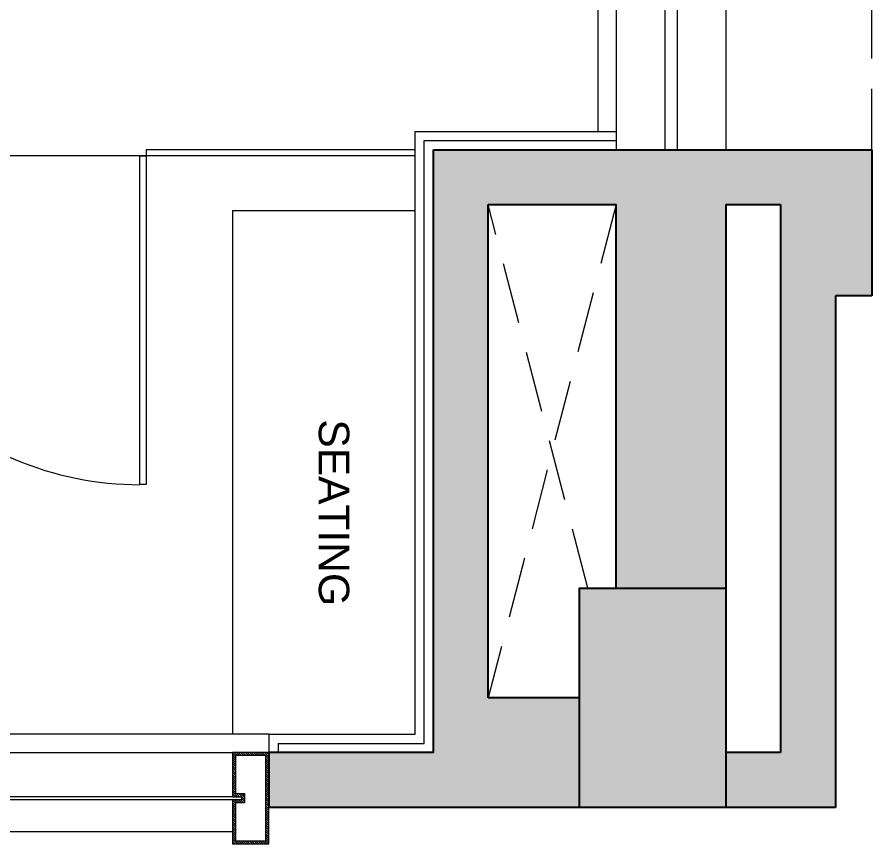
# Model space of a CAD drawing. Header units: inches. Extents: x 211391 to 214260, y -106888 to -102532.
# Drawn here: x 213800.7 to 213870.9, y -104881 to -104813.1 of the extents above; entities that cross this region are included whole.
import ezdxf

# ---------------------------------------------------------------- set-up
doc = ezdxf.new("R2010")
doc.units = ezdxf.units.IN
doc.header["$MEASUREMENT"] = 0
doc.linetypes.add('0226--P-00-GA 18.02.10$0$DASH', pattern=[0.35, 0.25, -0.1])
doc.linetypes.add('HIDDEN', pattern=[0.375, 0.25, -0.125])
for name, color, linetype, lineweight in [('BEAM', 90, '0226--P-00-GA 18.02.10$0$DASH', 25), ('DROP', 1, 'Continuous', 5), ('GLASS', 4, 'Continuous', 18), ('HATCH', 251, 'Continuous', 13), ('HIDDEN', 8, 'Continuous', 13), ('m.s.', 250, 'Continuous', 13), ('STONE', 1, 'Continuous', 18), ('TEXT', 3, 'Continuous', 9), ('WALL', 5, 'Continuous', 25), ('window', 1, 'Continuous', 18)]:
    doc.layers.add(name, color=color, linetype=linetype, lineweight=lineweight)
doc.layers.add('COLUMN', color=6, linetype='Continuous')
doc.layers.get('BEAM').off()
doc.styles.add('style5', font='arial.ttf', dxfattribs={"height": 9})

# ---------------------------------------------------------------- blocks, each defined once
blk = doc.blocks.new('79')
at = {"layer": 'COLUMN', "ltscale": 20, "true_color": 0xdd22ba}
h = blk.add_hatch(color=212, dxfattribs=at)
h.dxf.hatch_style = 1
h.paths.add_polyline_path([(213858.888, -104878.041), (213858.888, -104860.041), (213846.888, -104860.041), (213846.888, -104878.041)])
at = {"layer": 'COLUMN', "ltscale": 20}
blk.add_lwpolyline([(213858.888, -104860.041), (213858.888, -104878.041), (213846.888, -104878.041), (213846.888, -104860.041)], close=True, dxfattribs=at)
blk = doc.blocks.new('6r7uki')
at = {"layer": 'm.s.', "ltscale": 15}
h = blk.add_hatch(dxfattribs=at)
h.set_pattern_fill('ANSI31', color=256)
h.set_pattern_definition([(45, (0, 0), (-0.08838834765, 0.08838834765), [])])
h.paths.add_polyline_path([(210444.945, -105210.821), (210445.695, -105210.821), (210445.695, -105213.943), (210443.195, -105213.943), (210443.195, -105206.943), (210445.695, -105206.943), (210445.695, -105210.066), (210444.945, -105210.066)], flags=16)
h.paths.add_polyline_path([(210445.195, -105210.571), (210445.945, -105210.571), (210445.945, -105214.193), (210442.945, -105214.193), (210442.945, -105206.693), (210445.945, -105206.693), (210445.945, -105210.316), (210445.195, -105210.316)])
at = {"layer": 'm.s.', "ltscale": 2}
for points in [[(210445.195, -105210.571), (210445.945, -105210.571), (210445.945, -105214.193), (210442.945, -105214.193), (210442.945, -105206.693), (210445.945, -105206.693), (210445.945, -105210.316), (210445.195, -105210.316)], [(210444.945, -105210.821), (210445.695, -105210.821), (210445.695, -105213.943), (210443.195, -105213.943), (210443.195, -105206.943), (210445.695, -105206.943), (210445.695, -105210.066), (210444.945, -105210.066)]]:
    blk.add_lwpolyline(points, close=True, dxfattribs=at)
blk = doc.blocks.new('g1')
at = {"layer": 'GLASS', "ltscale": 15}
for p, q in [((210487.945, -105210.316), (210445.945, -105210.316)), ((210487.945, -105210.571), (210445.945, -105210.571))]:
    blk.add_line(p, q, dxfattribs=at)
at = {"layer": 'm.s.', "ltscale": 15}
for p, q in [((210445.945, -105206.693), (210487.945, -105206.693)), ((210487.945, -105213.193), (210445.945, -105213.193))]:
    blk.add_line(p, q, dxfattribs=at)
at = {"layer": 'WALL'}
blk.add_blockref('6r7uki', (0, 0), dxfattribs=at)
at = {"layer": 'WALL', "xscale": -1}
blk.add_blockref('6r7uki', (420933.89, 0), dxfattribs=at)

msp = doc.modelspace()

# ---------------------------------------------------------------- hatches: boundary and pattern name
at = {"layer": 'HATCH', "ltscale": 15}
h = msp.add_hatch(color=256, dxfattribs=at)
h.dxf.hatch_style = 1
h.paths.add_polyline_path([(213870.888, -104824.041), (213834.888, -104824.041), (213834.888, -104873.541), (213821.388, -104873.541), (213821.388, -104878.041), (213846.888, -104878.041), (213846.888, -104869.041), (213839.388, -104869.041), (213839.388, -104828.541), (213849.888, -104828.541), (213849.888, -104860.041), (213858.888, -104860.041), (213858.888, -104828.541), (213863.388, -104828.541), (213863.388, -104873.541), (213858.888, -104873.541), (213858.888, -104878.041), (213867.888, -104878.041), (213867.888, -104836.041), (213870.888, -104836.041)])

# ---------------------------------------------------------------- linework, layer by layer
at = {"layer": 'DROP', "ltscale": 10}
msp.add_line((213811.299, -104824.541), (213784.299, -104824.541), dxfattribs=at)
at = {"layer": 'GLASS', "ltscale": 10}
for p, q in [((213833.388, -104824.041), (213811.299, -104824.041)), ((213811.299, -104824.041), (213811.299, -104824.541)), ((213833.388, -104824.541), (213811.299, -104824.541))]:
    msp.add_line(p, q, dxfattribs=at)
msp.add_lwpolyline([(213811.299, -104851.541), (213810.799, -104851.541), (213810.799, -104824.541), (213811.299, -104824.541)], close=True, dxfattribs=at)
msp.add_arc((213810.799, -104825.037), 26.505, 178.92908, 270, dxfattribs=at)
at = {"layer": 'HIDDEN', "linetype": 'HIDDEN', "ltscale": 20}
for p, q in [((213870.888, -104824.041), (213870.888, -104734.041)), ((213847.555, -104860.041), (213839.388, -104828.541)), ((213849.888, -104828.541), (213839.388, -104869.041))]:
    msp.add_line(p, q, dxfattribs=at)
at = {"layer": 'STONE', "ltscale": 10}
for q in [(213818.388, -104872.041), (213833.388, -104829.041)]:
    msp.add_line((213818.388, -104829.041), q, dxfattribs=at)
at = {"layer": 'STONE'}
for p, q in [((213821.388, -104872.041), (213773.388, -104872.041)), ((213821.388, -104872.041), (213821.388, -104873.541)), ((213822.138, -104872.791), (213822.138, -104873.541))]:
    msp.add_line(p, q, dxfattribs=at)
for points in [[(213821.388, -104872.041), (213833.388, -104872.041), (213833.388, -104822.541), (213849.888, -104822.541)], [(213822.138, -104872.791), (213834.138, -104872.791), (213834.138, -104823.291), (213849.888, -104823.291)]]:
    msp.add_lwpolyline(points, dxfattribs=at)
at = {"layer": 'WALL', "ltscale": 20}
for p, q in [((213834.888, -104873.541), (213834.888, -104824.041)), ((213839.388, -104869.041), (213839.388, -104828.541)), ((213839.388, -104828.541), (213849.888, -104828.541)), ((213849.888, -104860.041), (213849.888, -104828.541)), ((213858.888, -104828.541), (213858.888, -104860.041)), ((213846.888, -104869.041), (213839.388, -104869.041)), ((213834.888, -104873.541), (213821.388, -104873.541)), ((213821.388, -104873.541), (213821.388, -104878.041)), ((213846.888, -104878.041), (213821.388, -104878.041))]:
    msp.add_line(p, q, dxfattribs=at)
at = {"layer": 'WALL'}
for p, q in [((213834.888, -104824.041), (213870.888, -104824.041)), ((213870.888, -104824.041), (213870.888, -104836.041)), ((213858.888, -104828.541), (213863.388, -104828.541)), ((213863.388, -104828.541), (213863.388, -104873.541)), ((213867.888, -104836.041), (213867.888, -104878.041)), ((213870.888, -104836.041), (213867.888, -104836.041)), ((213863.388, -104873.541), (213858.888, -104873.541)), ((213867.888, -104878.041), (213858.888, -104878.041))]:
    msp.add_line(p, q, dxfattribs=at)
at = {"layer": 'window', "ltscale": 20}
for p, q in [((213848.388, -104794.041), (213848.388, -104822.541)), ((213849.888, -104794.041), (213849.888, -104824.041)), ((213853.888, -104794.041), (213853.888, -104824.041)), ((213854.888, -104794.041), (213854.888, -104824.041)), ((213858.888, -104794.041), (213858.888, -104824.041))]:
    msp.add_line(p, q, dxfattribs=at)

# ---------------------------------------------------------------- block references
at = {"layer": 'BEAM'}
msp.add_blockref('79', (0, 0), dxfattribs=at)
at = {"layer": 'WALL'}
msp.add_blockref('g1', (3330.443, 333.152), dxfattribs=at)

# ---------------------------------------------------------------- texts
at = {"layer": 'TEXT', "insert": (213827.98, -104853.844), "char_height": 2.5, "width": 19.60533, "attachment_point": 2, "rotation": 270, "style": 'style5'}
msp.add_mtext('\\A1;SEATING', dxfattribs=at)

doc.saveas('drawing.dxf')
